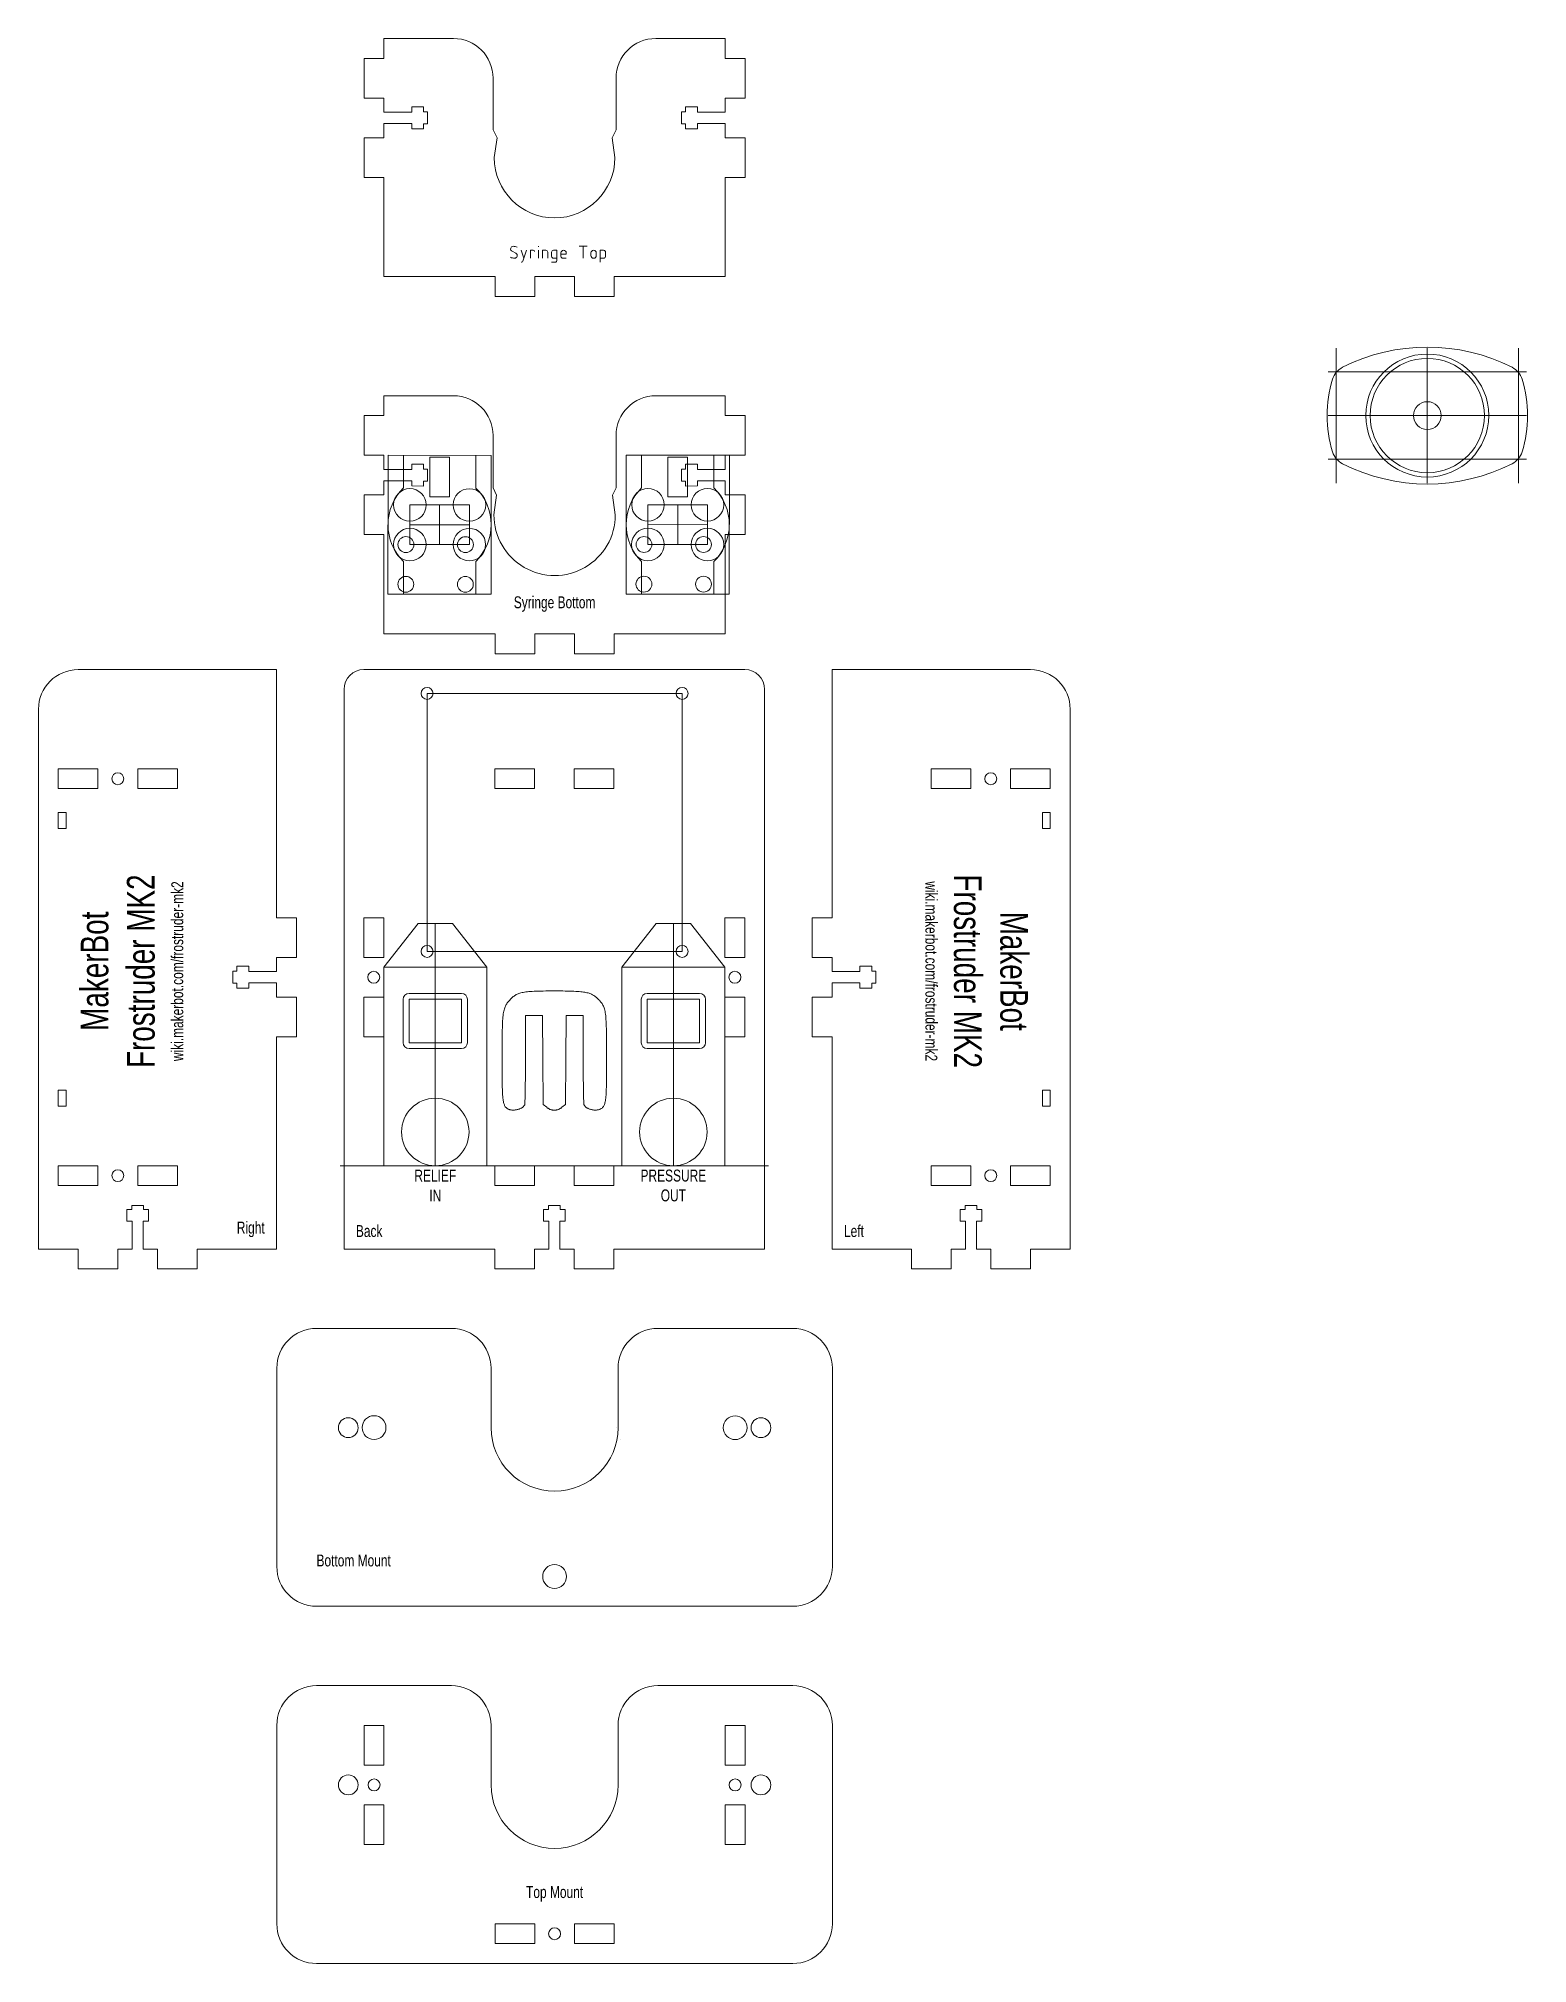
# Model space of a CAD drawing. Header units: millimetres. Extents: x -130 to 245, y -255 to 230.
import ezdxf

# ---------------------------------------------------------------- set-up
doc = ezdxf.new("R2010")
doc.units = ezdxf.units.MM
for name, color, linetype, lineweight, true_color in [('Back Panel', 7, 'CONTINUOUS', 0, 0x000000), ('Bottom Mount', 7, 'CONTINUOUS', 0, 0x000000), ('drawing-valve', 1, 'CONTINUOUS', 0, 0xff0000), ('drawings', 5, 'CONTINUOUS', 0, 0x0000ff), ('Left Panel', 7, 'CONTINUOUS', 0, 0x000000), ('Right Panel', 7, 'CONTINUOUS', 0, 0x000000), ('Syringe Bottom', 7, 'CONTINUOUS', 0, 0x000000), ('Syringe Top', 7, 'CONTINUOUS', 0, 0x000000), ('text', 1, 'CONTINUOUS', 0, 0xff0000), ('Top Mount', 7, 'CONTINUOUS', 0, 0x000000)]:
    doc.layers.add(name, color=color, linetype=linetype, lineweight=lineweight, true_color=true_color)
doc.styles.get("Standard").update_dxf_attribs({"font": 'txt', "width": 0.75})

msp = doc.modelspace()

# ---------------------------------------------------------------- linework, layer by layer
at = {"layer": 'Back Panel'}
for p, q in [((-48.07, 71), (47.93, 71)), ((-53.07, -75), (-53.07, 66)), ((52.93, 66), (52.93, -75)), ((-5.07, 46), (-15.07, 46)), ((-15.07, 46), (-15.07, 41)), ((-5.07, 41), (-5.07, 46)), ((4.93, 41), (4.93, 46)), ((4.93, 46), (14.93, 46)), ((14.93, 46), (14.93, 41)), ((-15.07, 41), (-5.07, 41)), ((4.93, 42), (4.93, 42)), ((14.93, 41), (4.93, 41)), ((-48.07, 8.49), (-43.07, 8.49)), ((-48.07, -1.51), (-48.07, 8.49)), ((-43.07, 8.49), (-43.07, -1.51)), ((42.93, 8.49), (47.93, 8.49)), ((42.93, -1.51), (42.93, 8.49)), ((47.93, 8.49), (47.93, -1.51)), ((-43.07, -1.51), (-48.07, -1.51)), ((-44.07, -1.51), (-44.07, -1.51)), ((47.93, -1.51), (42.93, -1.51)), ((46.93, -1.51), (46.93, -1.51)), ((-43.07, -11.51), (-48.07, -11.51)), ((-48.07, -11.51), (-48.07, -21.51)), ((-43.07, -21.51), (-43.07, -11.51)), ((-38.17, -12.08), (-38.17, -23)), ((-36.67, -10.58), (-23.46, -10.58)), ((-21.96, -12.08), (-21.96, -23)), ((21.83, -12.08), (21.83, -23)), ((23.33, -10.58), (36.54, -10.58)), ((38.04, -12.08), (38.04, -23)), ((47.93, -11.51), (42.93, -11.51)), ((42.93, -11.51), (42.93, -21.51)), ((47.93, -21.51), (47.93, -11.51)), ((-48.07, -21.51), (-43.07, -21.51)), ((42.93, -21.51), (47.93, -21.51)), ((-36.67, -24.5), (-23.46, -24.5)), ((23.33, -24.5), (36.54, -24.5)), ((-5.07, -54), (-15.07, -54)), ((-15.07, -54), (-15.07, -59)), ((-5.07, -59), (-5.07, -54)), ((4.93, -54), (14.93, -54)), ((4.93, -59), (4.93, -54)), ((4.93, -58), (4.93, -58)), ((14.93, -54), (14.93, -59)), ((-15.07, -59), (-5.07, -59)), ((14.93, -59), (4.93, -59)), ((-1.57, -65), (-2.82, -65)), ((-2.82, -68), (-2.82, -65)), ((1.43, -64), (-1.57, -64)), ((-1.57, -64), (-1.57, -65)), ((1.43, -65), (1.43, -64)), ((2.68, -65), (1.43, -65)), ((2.68, -68), (2.68, -65)), ((-2.82, -68), (-1.47, -68)), ((-1.47, -68), (-1.47, -75)), ((1.34, -75), (1.34, -68)), ((1.34, -68), (2.68, -68)), ((-15.07, -75), (-53.07, -75)), ((-20.07, -75), (-20.07, -75)), ((-15.07, -75), (-15.07, -80)), ((-5.07, -80), (-5.07, -75)), ((-5.07, -75), (-1.47, -75)), ((1.34, -75), (4.93, -75)), ((4.93, -75), (4.93, -80)), ((52.93, -75), (14.93, -75)), ((14.93, -80), (14.93, -75)), ((-15.07, -80), (-5.07, -80)), ((4.93, -80), (14.93, -80))]:
    msp.add_line(p, q, dxfattribs=at)
for centre, radius in [((-32.14, 65), 1.5), ((32.14, 65), 1.5), ((-32.14, 0), 1.5), ((32.14, 0), 1.5), ((-45.57, -6.51), 1.5), ((45.43, -6.51), 1.5), ((-30.07, -45.5), 8.5), ((29.93, -45.5), 8.5)]:
    msp.add_circle(centre, radius, dxfattribs=at)
for centre, radius, start, end in [((-48.07, 66), 5, 90, 180), ((47.93, 66), 5, 0, 90), ((-36.67, -12.08), 1.5, 90, 180), ((-23.46, -12.08), 1.5, 0, 90), ((23.33, -12.08), 1.5, 90, 180), ((36.54, -12.08), 1.5, 0, 90), ((-36.67, -23), 1.5, 180, 270), ((-23.46, -23), 1.5, 270, 0), ((23.33, -23), 1.5, 180, 270), ((36.54, -23), 1.5, 270, 0)]:
    msp.add_arc(centre, radius, start, end, dxfattribs=at)
at = {"layer": 'Bottom Mount'}
for p, q in [((-60, -95), (-26, -95)), ((26, -95), (60, -95)), ((-70, -155), (-70, -105)), ((-16, -120), (-16, -105)), ((16, -120), (16, -105)), ((70, -105), (70, -155)), ((15.5, -120), (15.5, -120)), ((16.59, -122.92), (16.59, -122.92)), ((60, -165), (-60, -165))]:
    msp.add_line(p, q, dxfattribs=at)
for centre, radius in [((-52, -120), 2.5), ((-45.5, -119.99), 3), ((45.5, -120), 3), ((52, -120), 2.5), ((0, -157.5), 3)]:
    msp.add_circle(centre, radius, dxfattribs=at)
for centre, radius, start, end in [((-60, -105), 10, 90, 180), ((-26, -105), 10, 0, 90), ((26, -105), 10, 90, 180), ((60, -105), 10, 0, 90), ((0, -120), 16, 180, 0), ((-60, -155), 10, 180, 270), ((60, -155), 10, 270, 360)]:
    msp.add_arc(centre, radius, start, end, dxfattribs=at)
at = {"layer": 'drawing-valve'}
for p, q in [((-34.38, 7), (-43.07, -4)), ((-34.38, 7), (-25.75, 7)), ((-30.07, 7), (-30.07, -54)), ((-25.75, 7), (-17.07, -4)), ((25.62, 7), (16.93, -4)), ((25.62, 7), (34.25, 7)), ((29.93, 7), (29.93, -54)), ((34.25, 7), (42.93, -4)), ((-43.07, -4), (-17.07, -4)), ((-43.07, -4), (-43.07, -54)), ((-17.07, -4), (-17.07, -54)), ((16.93, -4), (42.93, -4)), ((16.93, -4), (16.93, -54)), ((42.93, -4), (42.93, -54)), ((-36.67, -12.08), (-23.46, -12.08)), ((-36.67, -12.08), (-36.67, -23)), ((-23.46, -12.08), (-23.46, -23)), ((23.33, -12.08), (36.54, -12.08)), ((23.33, -12.08), (23.33, -23)), ((36.54, -12.08), (36.54, -23)), ((-43.07, -21.65), (-43.07, -54)), ((-36.67, -23), (-23.46, -23)), ((16.93, -21.65), (16.93, -54)), ((23.33, -23), (36.54, -23)), ((-43.07, -54), (-17.07, -54)), ((16.93, -54), (42.93, -54))]:
    msp.add_line(p, q, dxfattribs=at)
at = {"layer": 'drawings'}
for p, q in [((196.93, 118), (196.93, 152)), ((219.93, 118), (219.93, 152)), ((242.93, 118), (242.93, 152)), ((194.93, 146), (244.93, 146)), ((194.93, 135), (244.93, 135)), ((-41.96, 125), (-42, 90)), ((-15.96, 124.97), (-41.96, 125)), ((-38.08, 125), (-38.09, 116.75)), ((-26.48, 124.5), (-31.48, 124.5)), ((-31.48, 124.5), (-31.48, 114.5)), ((-26.48, 114.5), (-26.48, 124.5)), ((-19.84, 116.73), (-19.83, 124.97)), ((-15.96, 124.97), (-16, 89.97)), ((18.04, 125.03), (18, 90.03)), ((44.04, 125), (18.04, 125.03)), ((21.92, 125.03), (21.91, 116.78)), ((33.52, 124.53), (28.52, 124.53)), ((28.52, 124.53), (28.52, 114.53)), ((33.52, 114.53), (33.52, 124.53)), ((40.16, 116.76), (40.17, 125)), ((44.04, 125), (44, 90)), ((194.93, 124), (244.93, 124)), ((-36.47, 112.49), (-36.48, 102.49)), ((-21.47, 112.48), (-36.47, 112.49)), ((-31.48, 114.5), (-26.48, 114.5)), ((-28.97, 112.49), (-28.98, 102.49)), ((-21.48, 102.48), (-21.47, 112.48)), ((23.53, 112.52), (23.52, 102.52)), ((38.53, 112.51), (23.53, 112.52)), ((28.52, 114.53), (33.52, 114.53)), ((31.03, 112.51), (31.02, 102.51)), ((38.52, 102.51), (38.53, 112.51)), ((-21.48, 107.48), (-36.48, 107.49)), ((38.52, 107.51), (23.52, 107.52)), ((-36.48, 102.49), (-21.48, 102.48)), ((23.52, 102.52), (38.52, 102.51)), ((-38.11, 98.24), (-38.12, 90)), ((-19.86, 98.22), (-19.87, 89.97)), ((21.89, 98.27), (21.88, 90.03)), ((40.14, 98.25), (40.13, 90)), ((-16, 89.97), (-42, 90)), ((44, 90), (18, 90.03)), ((-32.14, 0), (-32.14, 65)), ((-32.14, 65), (32.14, 65)), ((32.14, 0), (32.14, 65)), ((32.14, 0), (-32.14, 0)), ((-54.07, -54), (53.93, -54))]:
    msp.add_line(p, q, dxfattribs=at)
for centre, radius in [((219.93, 135), 15.5), ((219.93, 135), 14.4), ((219.93, 135), 3.5), ((-36.47, 112.49), 4.1), ((-21.47, 112.48), 4.1), ((23.53, 112.52), 4.1), ((38.53, 112.51), 4.1), ((-36.48, 102.49), 4.1), ((-21.48, 102.48), 4.1), ((23.52, 102.52), 4.1), ((38.52, 102.51), 4.1)]:
    msp.add_circle(centre, radius, dxfattribs=at)
for centre, radius, start, end in [((219.93, 104.92), 47.33, 63.1666, 116.8334), ((200.83, 142.69), 5, 116.8334, 163.127), ((239.04, 142.69), 5, 16.873, 63.1666), ((226.18, 135), 31.5, 163.127, 196.873), ((213.68, 135), 31.5, 343.127, 16.873), ((200.83, 127.31), 5, 196.873, 243.1666), ((219.93, 165.08), 47.33, 243.1666, 296.8334), ((239.04, 127.31), 5, 296.8334, 343.127), ((-28.98, 107.49), 13, 134.5161, 225.3531), ((-28.98, 107.49), 13, 314.5161, 45.3531), ((31.02, 107.51), 13, 134.5161, 225.3531), ((31.02, 107.51), 13, 314.5161, 45.3531)]:
    msp.add_arc(centre, radius, start, end, dxfattribs=at)
at = {"layer": 'Left Panel'}
for p, q in [((69.93, 71), (119.93, 71)), ((69.93, 71), (69.93, 8.49)), ((129.93, 61), (129.93, -75)), ((104.93, 46), (94.93, 46)), ((94.93, 46), (94.93, 41)), ((104.93, 41), (104.93, 46)), ((114.93, 46), (124.93, 46)), ((114.93, 41), (114.93, 46)), ((124.93, 46), (124.93, 41)), ((94.93, 41), (104.93, 41)), ((114.93, 42), (114.93, 42)), ((124.93, 41), (114.93, 41)), ((124.93, 35), (122.93, 35)), ((122.93, 35), (122.93, 31)), ((124.93, 31), (124.93, 35)), ((122.93, 31), (124.93, 31)), ((64.93, 8.49), (64.93, -1.51)), ((69.93, 8.49), (64.93, 8.49)), ((64.93, -1.51), (69.93, -1.51)), ((69.93, -1.51), (69.93, -5.1)), ((76.93, -3.75), (79.93, -3.75)), ((76.93, -3.75), (76.93, -5.1)), ((79.93, -5), (79.93, -3.75)), ((76.93, -5.1), (69.93, -5.1)), ((69.93, -7.92), (76.93, -7.92)), ((69.93, -7.92), (69.93, -11.51)), ((76.93, -7.92), (76.93, -9.25)), ((76.93, -9.25), (79.93, -9.25)), ((80.93, -5), (79.93, -5)), ((79.93, -9.25), (79.93, -8)), ((79.93, -8), (80.93, -8)), ((80.93, -8), (80.93, -5)), ((64.93, -11.51), (64.93, -21.51)), ((69.93, -11.51), (64.93, -11.51)), ((64.93, -21.51), (69.93, -21.51)), ((69.93, -21.51), (69.93, -75)), ((124.93, -35), (122.93, -35)), ((122.93, -35), (122.93, -39)), ((124.93, -39), (124.93, -35)), ((122.93, -39), (124.93, -39)), ((104.93, -54), (94.93, -54)), ((94.93, -54), (94.93, -59)), ((104.93, -59), (104.93, -54)), ((114.93, -54), (124.93, -54)), ((114.93, -59), (114.93, -54)), ((114.93, -58), (114.93, -58)), ((124.93, -54), (124.93, -59)), ((94.93, -59), (104.93, -59)), ((124.93, -59), (114.93, -59)), ((102.18, -68), (102.18, -65)), ((103.43, -65), (102.18, -65)), ((106.43, -64), (103.43, -64)), ((103.43, -64), (103.43, -65)), ((106.43, -65), (106.43, -64)), ((107.68, -65), (106.43, -65)), ((107.68, -68), (107.68, -65)), ((102.18, -68), (103.53, -68)), ((103.53, -68), (103.53, -75)), ((106.34, -75), (106.34, -68)), ((106.34, -68), (107.68, -68)), ((69.93, -75), (89.93, -75)), ((89.93, -75), (89.93, -80)), ((99.93, -80), (99.93, -75)), ((99.93, -75), (103.53, -75)), ((106.34, -75), (109.93, -75)), ((109.93, -75), (109.93, -80)), ((119.93, -75), (129.93, -75)), ((119.93, -80), (119.93, -75)), ((89.93, -80), (99.93, -80)), ((109.93, -80), (119.93, -80))]:
    msp.add_line(p, q, dxfattribs=at)
for centre in [(109.93, 43.5), (109.93, -56.5)]:
    msp.add_circle(centre, 1.5, dxfattribs=at)
msp.add_arc((119.93, 61), 10, 0, 90, dxfattribs=at)
at = {"layer": 'Right Panel'}
for p, q in [((-70.07, 71), (-120.07, 71)), ((-70.07, 71), (-70.07, 8.49)), ((-130.07, 61), (-130.07, -75)), ((-125.07, 46), (-125.07, 41)), ((-115.07, 46), (-125.07, 46)), ((-115.07, 41), (-115.07, 46)), ((-105.07, 41), (-105.07, 46)), ((-105.07, 46), (-95.07, 46)), ((-95.07, 46), (-95.07, 41)), ((-125.07, 41), (-115.07, 41)), ((-115.07, 42), (-115.07, 42)), ((-95.07, 41), (-105.07, 41)), ((-125.07, 35), (-123.07, 35)), ((-125.07, 31), (-125.07, 35)), ((-123.07, 35), (-123.07, 31)), ((-123.07, 31), (-125.07, 31)), ((-70.07, 8.49), (-65.07, 8.49)), ((-65.07, 8.49), (-65.07, -1.51)), ((-80.07, -5), (-80.07, -3.75)), ((-77.07, -3.75), (-80.07, -3.75)), ((-77.07, -3.75), (-77.07, -5.1)), ((-70.07, -1.51), (-70.07, -5.1)), ((-65.07, -1.51), (-70.07, -1.51)), ((-81.07, -8), (-81.07, -5)), ((-81.07, -5), (-80.07, -5)), ((-80.07, -8), (-81.07, -8)), ((-80.07, -9.25), (-80.07, -8)), ((-77.07, -9.25), (-80.07, -9.25)), ((-77.07, -5.1), (-70.07, -5.1)), ((-70.07, -7.92), (-77.07, -7.92)), ((-77.07, -7.92), (-77.07, -9.25)), ((-70.07, -7.92), (-70.07, -11.51)), ((-70.07, -11.51), (-65.07, -11.51)), ((-65.07, -11.51), (-65.07, -21.51)), ((-65.07, -21.51), (-70.07, -21.51)), ((-70.07, -21.51), (-70.07, -75)), ((-125.07, -39), (-125.07, -35)), ((-125.07, -35), (-123.07, -35)), ((-123.07, -35), (-123.07, -39)), ((-123.07, -39), (-125.07, -39)), ((-125.07, -54), (-125.07, -59)), ((-115.07, -54), (-125.07, -54)), ((-115.07, -59), (-115.07, -54)), ((-115.07, -58), (-115.07, -58)), ((-105.07, -59), (-105.07, -54)), ((-105.07, -54), (-95.07, -54)), ((-95.07, -54), (-95.07, -59)), ((-125.07, -59), (-115.07, -59)), ((-95.07, -59), (-105.07, -59)), ((-107.81, -68), (-107.81, -65)), ((-107.81, -65), (-106.56, -65)), ((-106.56, -65), (-106.56, -64)), ((-106.56, -64), (-103.56, -64)), ((-103.56, -64), (-103.56, -65)), ((-103.56, -65), (-102.31, -65)), ((-102.31, -68), (-102.31, -65)), ((-106.47, -68), (-107.81, -68)), ((-106.47, -75), (-106.47, -68)), ((-102.31, -68), (-103.66, -68)), ((-103.66, -68), (-103.66, -75)), ((-120.07, -75), (-130.07, -75)), ((-120.07, -80), (-120.07, -75)), ((-110.07, -75), (-110.07, -80)), ((-106.47, -75), (-110.07, -75)), ((-100.07, -75), (-103.66, -75)), ((-100.07, -80), (-100.07, -75)), ((-70.07, -75), (-90.07, -75)), ((-90.07, -75), (-90.07, -80)), ((-110.07, -80), (-120.07, -80)), ((-90.07, -80), (-100.07, -80))]:
    msp.add_line(p, q, dxfattribs=at)
for centre in [(-110.07, 43.5), (-110.07, -56.5)]:
    msp.add_circle(centre, 1.5, dxfattribs=at)
msp.add_arc((-120.07, 61), 10, 90, 180, dxfattribs=at)
at = {"layer": 'Syringe Bottom'}
for p, q in [((-43, 140), (-43, 135)), ((-43, 140), (-25.5, 140)), ((25.5, 140), (43, 140)), ((43, 140), (43, 135)), ((-48, 135), (-48, 125)), ((-43, 135), (-48, 135)), ((43, 135), (48, 135)), ((48, 135), (48, 125)), ((-15.5, 130), (-15.5, 116.78)), ((15.5, 116.78), (15.5, 130)), ((-48, 125), (-43, 125)), ((-43, 125), (-43, 121.41)), ((-36, 121.41), (-43, 121.41)), ((-36, 122.76), (-33, 122.76)), ((-36, 122.76), (-36, 121.41)), ((-33, 121.51), (-33, 122.76)), ((-32, 121.51), (-33, 121.51)), ((-32, 118.51), (-32, 121.51)), ((32, 118.51), (32, 121.51)), ((32, 121.51), (33, 121.51)), ((33, 121.51), (33, 122.76)), ((36, 122.76), (33, 122.76)), ((36, 122.76), (36, 121.41)), ((36, 121.41), (43, 121.41)), ((43, 125), (43, 121.41)), ((48, 125), (43, 125)), ((-43, 118.59), (-43, 115)), ((-43, 118.59), (-36, 118.59)), ((-36, 118.59), (-36, 117.26)), ((-36, 117.26), (-33, 117.25)), ((-33, 117.25), (-33, 118.51)), ((-33, 118.51), (-32, 118.51)), ((-14.6, 114.98), (-15.5, 116.78)), ((14.6, 114.98), (15.5, 116.78)), ((33, 118.51), (32, 118.51)), ((33, 117.25), (33, 118.51)), ((36, 117.26), (33, 117.25)), ((43, 118.59), (36, 118.59)), ((36, 118.59), (36, 117.26)), ((43, 118.59), (43, 115)), ((-48, 115), (-48, 105)), ((-43, 115), (-48, 115)), ((-15.3, 110.01), (-14.6, 114.98)), ((15.3, 110.01), (14.6, 114.98)), ((43, 115), (48, 115)), ((48, 115), (48, 105)), ((-48, 105), (-43, 105)), ((-43, 105), (-43, 80)), ((43, 80), (43, 105)), ((48, 105), (43, 105)), ((-15, 80), (-43, 80)), ((-15, 80), (-15, 75)), ((-5, 75), (-5, 80)), ((-5, 80), (5, 80)), ((5, 80), (5, 75)), ((15, 75), (15, 80)), ((15, 80), (43, 80)), ((-15, 75), (-5, 75)), ((5, 75), (15, 75))]:
    msp.add_line(p, q, dxfattribs=at)
for centre in [(-37.47, 102.49), (-22.47, 102.48), (22.53, 102.52), (37.53, 102.51), (-37.49, 92.49), (-22.49, 92.48), (22.51, 92.52), (37.51, 92.51)]:
    msp.add_circle(centre, 2, dxfattribs=at)
for centre, radius, start, end in [((-25.5, 130), 10, 0, 90), ((25.5, 130), 10, 90, 180), ((0, 110), 15.3, 179.9739, 0.0261)]:
    msp.add_arc(centre, radius, start, end, dxfattribs=at)
at = {"layer": 'Syringe Top'}
for p, q in [((-43, 230), (-43, 225)), ((-43, 230), (-25.5, 230)), ((25.5, 230), (43, 230)), ((43, 230), (43, 225)), ((-48, 225), (-48, 215)), ((-43, 225), (-48, 225)), ((43, 225), (48, 225)), ((48, 225), (48, 215)), ((-15.5, 220), (-15.5, 207)), ((15.5, 207), (15.5, 220)), ((-48, 215), (-43, 215)), ((-43, 215), (-43, 211.41)), ((48, 215), (43, 215)), ((43, 215), (43, 211.41)), ((-36, 211.41), (-43, 211.41)), ((-43, 208.59), (-43, 205)), ((-43, 208.59), (-36, 208.59)), ((-36, 212.76), (-33, 212.76)), ((-36, 212.76), (-36, 211.41)), ((-36, 208.59), (-36, 207.26)), ((-33, 211.51), (-33, 212.76)), ((-32, 211.51), (-33, 211.51)), ((-32, 208.51), (-32, 211.51)), ((32, 211.51), (33, 211.51)), ((32, 208.51), (32, 211.51)), ((36, 212.76), (33, 212.76)), ((33, 211.51), (33, 212.76)), ((36, 212.76), (36, 211.41)), ((36, 211.41), (43, 211.41)), ((36, 208.59), (36, 207.26)), ((43, 208.59), (36, 208.59)), ((43, 208.59), (43, 205)), ((-48, 205), (-48, 195)), ((-43, 205), (-48, 205)), ((-36, 207.26), (-33, 207.25)), ((-33, 207.25), (-33, 208.51)), ((-33, 208.51), (-32, 208.51)), ((-14.5, 205), (-15.5, 207)), ((-15.2, 200), (-14.5, 205)), ((14.5, 205), (15.5, 207)), ((15.2, 200), (14.5, 205)), ((33, 208.51), (32, 208.51)), ((33, 207.25), (33, 208.51)), ((36, 207.26), (33, 207.25)), ((43, 205), (48, 205)), ((48, 205), (48, 195)), ((-48, 195), (-43, 195)), ((-43, 195), (-43, 170)), ((48, 195), (43, 195)), ((43, 170), (43, 195)), ((-15, 170), (-43, 170)), ((-15, 170), (-15, 165)), ((-5, 165), (-5, 170)), ((-5, 170), (5, 170)), ((5, 170), (5, 165)), ((15, 170), (43, 170)), ((15, 165), (15, 170)), ((-15, 165), (-5, 165)), ((5, 165), (15, 165))]:
    msp.add_line(p, q, dxfattribs=at)
for centre, radius, start, end in [((-25.5, 220), 10, 0, 90), ((25.5, 220), 10, 90, 180), ((0, 200), 15.2, 180, 360)]:
    msp.add_arc(centre, radius, start, end, dxfattribs=at)
at = {"layer": 'text'}
for p, q in [((-10.71, 176.38), (-9.77, 175.9)), ((-8.41, 176.64), (-7.74, 174.64)), ((-7.08, 176.64), (-8, 173.87)), ((-6.08, 174.64), (-6.08, 176.64)), ((-6.08, 176.64), (-5.41, 176.64)), ((-4.08, 177.48), (-4.08, 177.64)), ((-4.08, 174.64), (-4.08, 176.64)), ((-3.08, 174.64), (-3.08, 176.64)), ((-3.08, 176.64), (-2.24, 176.64)), ((-1.74, 176.14), (-1.74, 174.64)), ((-0.74, 176.14), (-0.74, 175.14)), ((0.59, 176.64), (-0.24, 176.64)), ((-0.24, 174.64), (0.59, 174.64)), ((0.59, 174.14), (0.59, 176.64)), ((1.59, 175.98), (1.59, 175.14)), ((1.59, 175.64), (2.92, 175.64)), ((2.09, 174.64), (2.92, 174.64)), ((2.92, 175.64), (2.92, 175.98)), ((6.17, 177.64), (8.17, 177.64)), ((7.17, 177.64), (7.17, 174.64)), ((9.17, 175.98), (9.17, 175.31)), ((10.51, 175.31), (10.51, 175.98)), ((12.34, 176.64), (11.51, 176.64)), ((11.51, 176.64), (11.51, 173.64)), ((11.51, 174.64), (12.34, 174.64)), ((12.84, 175.14), (12.84, 176.14)), ((-8.32, 173.64), (-8.41, 173.64)), ((-0.74, 173.64), (0.09, 173.64)), ((-12.73, -14.78), (-12.66, -14.5)), ((-12.66, -14.5), (-12.58, -14.24)), ((-12.58, -14.24), (-12.49, -14)), ((-12.49, -14), (-12.39, -13.78)), ((-12.39, -13.78), (-12.29, -13.57)), ((-12.29, -13.57), (-12.17, -13.37)), ((-12.17, -13.37), (-12.05, -13.18)), ((-12.05, -13.18), (-11.92, -12.99)), ((-11.92, -12.99), (-11.78, -12.81)), ((-11.78, -12.81), (-11.63, -12.62)), ((-11.63, -12.62), (-11.47, -12.44)), ((-11.47, -12.44), (-11.3, -12.25)), ((-11.3, -12.25), (-11.12, -12.06)), ((-11.12, -12.06), (-10.94, -11.88)), ((-10.94, -11.88), (-10.77, -11.71)), ((-10.77, -11.71), (-10.59, -11.55)), ((-10.59, -11.55), (-10.41, -11.4)), ((-10.41, -11.4), (-10.23, -11.26)), ((-10.23, -11.26), (-10.05, -11.13)), ((-10.05, -11.13), (-9.85, -11)), ((-9.85, -11), (-9.65, -10.89)), ((-9.65, -10.89), (-9.44, -10.79)), ((-9.44, -10.79), (-9.22, -10.69)), ((-9.22, -10.69), (-8.99, -10.6)), ((-8.99, -10.6), (-8.74, -10.52)), ((-8.74, -10.52), (-8.48, -10.45)), ((-8.48, -10.45), (-8.2, -10.38)), ((-8.2, -10.38), (-7.9, -10.32)), ((-7.9, -10.32), (-7.58, -10.26)), ((-7.58, -10.26), (-7.24, -10.21)), ((-7.24, -10.21), (-6.87, -10.17)), ((-6.87, -10.17), (-6.48, -10.13)), ((-6.48, -10.13), (-6.06, -10.1)), ((-6.06, -10.1), (-5.62, -10.07)), ((-5.62, -10.07), (-5.14, -10.05)), ((-5.14, -10.05), (-4.63, -10.03)), ((-4.63, -10.03), (-4.09, -10.01)), ((-4.09, -10.01), (-3.51, -10)), ((-3.51, -10), (-2.9, -9.99)), ((-2.9, -9.99), (-2.25, -9.98)), ((-2.25, -9.98), (-1.56, -9.98)), ((-1.56, -9.98), (-0.83, -9.98)), ((-0.83, -9.98), (-0.06, -9.98)), ((-0.06, -9.98), (0.69, -9.98)), ((0.69, -9.98), (1.39, -9.98)), ((1.39, -9.98), (2.06, -9.98)), ((2.06, -9.98), (2.69, -9.99)), ((2.69, -9.99), (3.29, -10)), ((3.29, -10), (3.84, -10.01)), ((3.84, -10.01), (4.37, -10.03)), ((4.37, -10.03), (4.87, -10.05)), ((4.87, -10.05), (5.33, -10.07)), ((5.33, -10.07), (5.77, -10.09)), ((5.77, -10.09), (6.18, -10.12)), ((6.18, -10.12), (6.57, -10.16)), ((6.57, -10.16), (6.93, -10.2)), ((6.93, -10.2), (7.26, -10.24)), ((7.26, -10.24), (7.58, -10.29)), ((7.58, -10.29), (7.88, -10.35)), ((7.88, -10.35), (8.16, -10.41)), ((8.16, -10.41), (8.42, -10.48)), ((8.42, -10.48), (8.67, -10.55)), ((8.67, -10.55), (8.9, -10.63)), ((8.9, -10.63), (9.12, -10.72)), ((9.12, -10.72), (9.34, -10.82)), ((9.34, -10.82), (9.54, -10.92)), ((9.54, -10.92), (9.73, -11.03)), ((9.73, -11.03), (9.92, -11.15)), ((9.92, -11.15), (10.1, -11.28)), ((10.1, -11.28), (10.28, -11.41)), ((10.28, -11.41), (10.46, -11.56)), ((10.46, -11.56), (10.63, -11.71)), ((10.63, -11.71), (10.81, -11.87)), ((10.81, -11.87), (10.99, -12.05)), ((10.99, -12.05), (11.18, -12.23)), ((11.18, -12.23), (11.36, -12.41)), ((11.36, -12.41), (11.52, -12.59)), ((11.52, -12.59), (11.67, -12.77)), ((11.67, -12.77), (11.82, -12.95)), ((11.82, -12.95), (11.95, -13.14)), ((11.95, -13.14), (12.08, -13.33)), ((12.08, -13.33), (12.19, -13.54)), ((12.19, -13.54), (12.3, -13.76)), ((12.3, -13.76), (12.4, -13.99)), ((12.4, -13.99), (12.49, -14.24)), ((12.49, -14.24), (12.57, -14.51)), ((12.57, -14.51), (12.64, -14.8)), ((-13.18, -19.84), (-13.16, -19.18)), ((-13.16, -19.18), (-13.14, -18.57)), ((-13.14, -18.57), (-13.12, -18)), ((-13.12, -18), (-13.09, -17.48)), ((-13.09, -17.48), (-13.05, -17)), ((-13.05, -17), (-13.01, -16.55)), ((-13.01, -16.55), (-12.97, -16.13)), ((-12.97, -16.13), (-12.92, -15.75)), ((-12.92, -15.75), (-12.86, -15.4)), ((-12.86, -15.4), (-12.8, -15.08)), ((-12.8, -15.08), (-12.73, -14.78)), ((-5.19, -16.17), (-7.35, -16.17)), ((-7.35, -16.17), (-7.35, -27.15)), ((-3.03, -16.17), (-5.19, -16.17)), ((-2.94, -27.35), (-3.03, -16.17)), ((2.9, -16.17), (2.81, -27.35)), ((5.06, -16.17), (2.9, -16.17)), ((7.22, -16.17), (5.06, -16.17)), ((7.22, -27.15), (7.22, -16.17)), ((12.64, -14.8), (12.71, -15.12)), ((12.71, -15.12), (12.77, -15.47)), ((12.77, -15.47), (12.82, -15.84)), ((12.82, -15.84), (12.87, -16.25)), ((12.87, -16.25), (12.91, -16.69)), ((12.91, -16.69), (12.95, -17.17)), ((12.95, -17.17), (12.98, -17.7)), ((12.98, -17.7), (13.01, -18.26)), ((13.01, -18.26), (13.03, -18.87)), ((13.03, -18.87), (13.05, -19.52)), ((-13.23, -23.9), (-13.22, -22.97)), ((-13.23, -24.88), (-13.23, -23.9)), ((-13.22, -22.11), (-13.21, -21.3)), ((-13.22, -22.97), (-13.22, -22.11)), ((-13.21, -21.3), (-13.2, -20.54)), ((-13.2, -20.54), (-13.18, -19.84)), ((13.05, -19.52), (13.07, -20.23)), ((13.07, -20.23), (13.08, -20.99)), ((13.08, -20.99), (13.09, -21.8)), ((13.09, -21.8), (13.09, -22.67)), ((13.09, -22.67), (13.1, -23.6)), ((13.1, -23.6), (13.1, -24.59)), ((-13.23, -25.93), (-13.23, -24.88)), ((-13.23, -27.04), (-13.23, -25.93)), ((-13.23, -28.06), (-13.23, -27.04)), ((-13.23, -29.01), (-13.23, -28.06)), ((-13.23, -29.91), (-13.23, -29.01)), ((-7.35, -27.15), (-7.35, -27.73)), ((-7.35, -27.73), (-7.35, -28.3)), ((-7.35, -28.3), (-7.35, -28.87)), ((-7.35, -28.87), (-7.35, -29.43)), ((-2.85, -38.54), (-2.94, -27.35)), ((2.81, -27.35), (2.72, -38.54)), ((7.22, -27.73), (7.22, -27.15)), ((7.22, -28.3), (7.22, -27.73)), ((7.22, -28.87), (7.22, -28.3)), ((7.22, -29.43), (7.22, -28.87)), ((13.1, -24.59), (13.1, -25.65)), ((13.1, -25.65), (13.1, -26.77)), ((13.1, -26.77), (13.1, -27.82)), ((13.1, -27.82), (13.1, -28.81)), ((13.1, -28.81), (13.1, -29.74)), ((-13.23, -30.75), (-13.23, -29.91)), ((-13.22, -31.54), (-13.23, -30.75)), ((-13.21, -32.28), (-13.22, -31.54)), ((-13.2, -32.97), (-13.21, -32.28)), ((-13.19, -33.61), (-13.2, -32.97)), ((-13.18, -34.21), (-13.19, -33.61)), ((-7.38, -33.53), (-7.39, -33.98)), ((-7.37, -32.58), (-7.38, -33.06)), ((-7.38, -33.06), (-7.38, -33.53)), ((-7.36, -31.58), (-7.37, -32.09)), ((-7.37, -32.09), (-7.37, -32.58)), ((-7.35, -29.98), (-7.36, -30.52)), ((-7.36, -30.52), (-7.36, -31.06)), ((-7.36, -31.06), (-7.36, -31.58)), ((-7.35, -29.43), (-7.35, -29.98)), ((7.22, -29.98), (7.22, -29.43)), ((7.23, -30.52), (7.22, -29.98)), ((7.23, -31.06), (7.23, -30.52)), ((7.23, -31.58), (7.23, -31.06)), ((7.24, -32.09), (7.23, -31.58)), ((7.24, -32.58), (7.24, -32.09)), ((7.25, -33.06), (7.24, -32.58)), ((7.25, -33.53), (7.25, -33.06)), ((7.26, -33.98), (7.25, -33.53)), ((13.06, -33.55), (13.05, -34.17)), ((13.07, -32.89), (13.06, -33.55)), ((13.08, -32.18), (13.07, -32.89)), ((13.09, -31.42), (13.08, -32.18)), ((13.1, -29.74), (13.09, -30.61)), ((13.09, -30.61), (13.09, -31.42)), ((-13.16, -34.76), (-13.18, -34.21)), ((-13.14, -35.27), (-13.16, -34.76)), ((-13.12, -35.74), (-13.14, -35.27)), ((-13.09, -36.18), (-13.12, -35.74)), ((-13.06, -36.58), (-13.09, -36.18)), ((-13.03, -36.94), (-13.06, -36.58)), ((-12.99, -37.28), (-13.03, -36.94)), ((-12.94, -37.58), (-12.99, -37.28)), ((-12.9, -37.85), (-12.94, -37.58)), ((-12.85, -38.1), (-12.9, -37.85)), ((-12.79, -38.32), (-12.85, -38.1)), ((-12.73, -38.52), (-12.79, -38.32)), ((-12.66, -38.7), (-12.73, -38.52)), ((-12.59, -38.86), (-12.66, -38.7)), ((-7.59, -38.73), (-7.65, -38.84)), ((-7.54, -38.62), (-7.59, -38.73)), ((-7.53, -38.58), (-7.54, -38.62)), ((-7.52, -38.51), (-7.53, -38.58)), ((-7.51, -38.41), (-7.52, -38.51)), ((-7.5, -38.28), (-7.51, -38.41)), ((-7.49, -38.13), (-7.5, -38.28)), ((-7.48, -37.94), (-7.49, -38.13)), ((-7.47, -37.73), (-7.48, -37.94)), ((-7.46, -37.5), (-7.47, -37.73)), ((-7.45, -37.25), (-7.46, -37.5)), ((-7.44, -36.66), (-7.45, -36.97)), ((-7.45, -36.97), (-7.45, -37.25)), ((-7.43, -36.34), (-7.44, -36.66)), ((-7.42, -35.99), (-7.43, -36.34)), ((-7.41, -35.63), (-7.42, -35.99)), ((-7.4, -34.84), (-7.41, -35.24)), ((-7.41, -35.24), (-7.41, -35.63)), ((-7.39, -34.42), (-7.4, -34.84)), ((-7.39, -33.98), (-7.39, -34.42)), ((-1.98, -39.28), (-2.85, -38.54)), ((2.72, -38.54), (1.85, -39.28)), ((7.26, -34.42), (7.26, -33.98)), ((7.27, -34.84), (7.26, -34.42)), ((7.28, -35.24), (7.27, -34.84)), ((7.28, -35.63), (7.28, -35.24)), ((7.29, -35.99), (7.28, -35.63)), ((7.3, -36.34), (7.29, -35.99)), ((7.31, -36.66), (7.3, -36.34)), ((7.31, -36.97), (7.31, -36.66)), ((7.32, -37.25), (7.31, -36.97)), ((7.33, -37.5), (7.32, -37.25)), ((7.34, -37.73), (7.33, -37.5)), ((7.35, -37.94), (7.34, -37.73)), ((7.36, -38.13), (7.35, -37.94)), ((7.37, -38.28), (7.36, -38.13)), ((7.38, -38.41), (7.37, -38.28)), ((7.39, -38.51), (7.38, -38.41)), ((7.4, -38.58), (7.39, -38.51)), ((7.41, -38.62), (7.4, -38.58)), ((7.46, -38.73), (7.41, -38.62)), ((7.52, -38.84), (7.46, -38.73)), ((12.51, -38.74), (12.44, -38.9)), ((12.58, -38.56), (12.51, -38.74)), ((12.65, -38.36), (12.58, -38.56)), ((12.7, -38.14), (12.65, -38.36)), ((12.76, -37.89), (12.7, -38.14)), ((12.81, -37.61), (12.76, -37.89)), ((12.85, -37.3), (12.81, -37.61)), ((12.89, -36.97), (12.85, -37.3)), ((12.92, -36.59), (12.89, -36.97)), ((12.96, -36.19), (12.92, -36.59)), ((12.98, -35.74), (12.96, -36.19)), ((13.01, -35.26), (12.98, -35.74)), ((13.03, -34.73), (13.01, -35.26)), ((13.05, -34.17), (13.03, -34.73)), ((-12.51, -39), (-12.59, -38.86)), ((-12.43, -39.13), (-12.51, -39)), ((-12.34, -39.24), (-12.43, -39.13)), ((-12.24, -39.35), (-12.34, -39.24)), ((-12.14, -39.44), (-12.24, -39.35)), ((-12.03, -39.53), (-12.14, -39.44)), ((-11.92, -39.61), (-12.03, -39.53)), ((-11.79, -39.68), (-11.92, -39.61)), ((-11.67, -39.75), (-11.79, -39.68)), ((-11.79, -39.68), (-11.79, -39.68)), ((-11.53, -39.8), (-11.67, -39.75)), ((-11.4, -39.85), (-11.53, -39.8)), ((-11.25, -39.89), (-11.4, -39.85)), ((-11.1, -39.93), (-11.25, -39.89)), ((-10.94, -39.95), (-11.1, -39.93)), ((-10.78, -39.97), (-10.94, -39.95)), ((-10.62, -39.98), (-10.78, -39.97)), ((-10.46, -39.99), (-10.62, -39.98)), ((-10.29, -39.98), (-10.46, -39.99)), ((-10.12, -39.98), (-10.29, -39.98)), ((-9.95, -39.96), (-10.12, -39.98)), ((-9.78, -39.94), (-9.95, -39.96)), ((-9.61, -39.91), (-9.78, -39.94)), ((-9.45, -39.87), (-9.61, -39.91)), ((-9.28, -39.83), (-9.45, -39.87)), ((-9.12, -39.78), (-9.28, -39.83)), ((-8.96, -39.73), (-9.12, -39.78)), ((-8.81, -39.67), (-8.96, -39.73)), ((-8.66, -39.61), (-8.81, -39.67)), ((-8.51, -39.54), (-8.66, -39.61)), ((-8.38, -39.47), (-8.51, -39.54)), ((-8.25, -39.39), (-8.38, -39.47)), ((-8.12, -39.31), (-8.25, -39.39)), ((-8.01, -39.22), (-8.12, -39.31)), ((-7.9, -39.13), (-8.01, -39.22)), ((-7.81, -39.04), (-7.9, -39.13)), ((-7.72, -38.94), (-7.81, -39.04)), ((-7.65, -38.84), (-7.72, -38.94)), ((-1.87, -39.38), (-1.98, -39.28)), ((-1.76, -39.46), (-1.87, -39.38)), ((-1.64, -39.54), (-1.76, -39.46)), ((-1.52, -39.62), (-1.64, -39.54)), ((-1.4, -39.69), (-1.52, -39.62)), ((-1.28, -39.75), (-1.4, -39.69)), ((-1.16, -39.8), (-1.28, -39.75)), ((-1.03, -39.85), (-1.16, -39.8)), ((-0.9, -39.89), (-1.03, -39.85)), ((-0.78, -39.93), (-0.9, -39.89)), ((-0.65, -39.96), (-0.78, -39.93)), ((-0.52, -39.99), (-0.65, -39.96)), ((-0.39, -40.01), (-0.52, -39.99)), ((-0.26, -40.02), (-0.39, -40.01)), ((-0.13, -40.02), (-0.26, -40.02)), ((0, -40.02), (-0.13, -40.02)), ((0.13, -40.02), (0, -40.02)), ((0.26, -40.01), (0.13, -40.02)), ((0.39, -39.99), (0.26, -40.01)), ((0.52, -39.96), (0.39, -39.99)), ((0.65, -39.93), (0.52, -39.96)), ((0.77, -39.89), (0.65, -39.93)), ((0.9, -39.85), (0.77, -39.89)), ((1.02, -39.8), (0.9, -39.85)), ((1.15, -39.75), (1.02, -39.8)), ((1.27, -39.69), (1.15, -39.75)), ((1.39, -39.62), (1.27, -39.69)), ((1.51, -39.54), (1.39, -39.62)), ((1.63, -39.46), (1.51, -39.54)), ((1.74, -39.38), (1.63, -39.46)), ((1.85, -39.28), (1.74, -39.38)), ((7.59, -38.94), (7.52, -38.84)), ((7.67, -39.04), (7.59, -38.94)), ((7.76, -39.13), (7.67, -39.04)), ((7.87, -39.22), (7.76, -39.13)), ((7.98, -39.31), (7.87, -39.22)), ((8.1, -39.39), (7.98, -39.31)), ((8.22, -39.47), (8.1, -39.39)), ((8.36, -39.54), (8.22, -39.47)), ((8.49, -39.61), (8.36, -39.54)), ((8.64, -39.67), (8.49, -39.61)), ((8.79, -39.73), (8.64, -39.67)), ((8.94, -39.78), (8.79, -39.73)), ((9.1, -39.83), (8.94, -39.78)), ((9.26, -39.87), (9.1, -39.83)), ((9.43, -39.9), (9.26, -39.87)), ((9.59, -39.93), (9.43, -39.9)), ((9.76, -39.96), (9.59, -39.93)), ((9.92, -39.97), (9.76, -39.96)), ((10.09, -39.98), (9.92, -39.97)), ((10.25, -39.99), (10.09, -39.98)), ((10.42, -39.98), (10.25, -39.99)), ((10.58, -39.97), (10.42, -39.98)), ((10.74, -39.96), (10.58, -39.97)), ((10.9, -39.93), (10.74, -39.96)), ((11.05, -39.9), (10.9, -39.93)), ((11.19, -39.86), (11.05, -39.9)), ((11.34, -39.81), (11.19, -39.86)), ((11.47, -39.76), (11.34, -39.81)), ((11.6, -39.7), (11.47, -39.76)), ((11.73, -39.62), (11.6, -39.7)), ((11.85, -39.55), (11.73, -39.62)), ((11.97, -39.46), (11.85, -39.55)), ((12.08, -39.37), (11.97, -39.46)), ((12.18, -39.27), (12.08, -39.37)), ((12.27, -39.16), (12.18, -39.27)), ((12.36, -39.04), (12.27, -39.16)), ((12.44, -38.9), (12.36, -39.04))]:
    msp.add_line(p, q, dxfattribs=at)
for centre, radius, start, end in [((-10.41, 176.98), 0.667, 90, 242.981), ((-10.08, 176.85), 2.21, 243.075, 270), ((-10.41, 175.43), 2.21, 63.0746, 90), ((-10.08, 175.31), 0.667, 270, 62.9812), ((-5.41, 176.31), 0.333, 0, 90), ((-2.24, 176.14), 0.5, 0, 90), ((-0.24, 176.14), 0.5, 90, 180), ((-0.24, 175.14), 0.5, 180, 270), ((2.26, 175.98), 0.667, 0, 180), ((2.09, 175.14), 0.5, 180, 270), ((9.84, 175.98), 0.667, 0, 180), ((9.84, 175.31), 0.667, 180, 0), ((12.34, 176.14), 0.5, 0, 90), ((12.34, 175.14), 0.5, 270, 0), ((-8.32, 173.98), 0.333, 270, 341.565), ((0.09, 174.14), 0.5, 270, 0)]:
    msp.add_arc(centre, radius, start, end, dxfattribs=at)
at = {"layer": 'Top Mount'}
for p, q in [((-60, -185), (-26, -185)), ((26, -185), (60, -185)), ((-70, -245), (-70, -195)), ((-48, -205), (-48, -195)), ((-48, -195), (-43, -195)), ((-43, -195), (-43, -205)), ((-16, -210), (-16, -195)), ((16, -210), (16, -195)), ((43, -205), (43, -195)), ((43, -195), (48, -195)), ((48, -195), (48, -205)), ((70, -195), (70, -245)), ((-43, -205), (-48, -205)), ((-44, -205), (-44, -205)), ((48, -205), (43, -205)), ((47, -205), (47, -205)), ((-43, -215), (-48, -215)), ((-48, -215), (-48, -225)), ((-43, -225), (-43, -215)), ((48, -215), (43, -215)), ((43, -215), (43, -225)), ((48, -225), (48, -215)), ((-48, -225), (-43, -225)), ((43, -225), (48, -225)), ((-5, -245), (-15, -245)), ((-15, -245), (-15, -250)), ((-5, -250), (-5, -245)), ((5, -245), (15, -245)), ((5, -250), (5, -245)), ((15, -245), (15, -250)), ((-15, -250), (-5, -250)), ((15, -250), (5, -250)), ((60, -255), (-60, -255))]:
    msp.add_line(p, q, dxfattribs=at)
for centre, radius in [((-52, -210), 2.5), ((-45.5, -210), 1.5), ((45.5, -210), 1.5), ((52, -210), 2.5), ((0, -247.5), 1.5)]:
    msp.add_circle(centre, radius, dxfattribs=at)
for centre, radius, start, end in [((-60, -195), 10, 90, 180), ((-26, -195), 10, 0, 90), ((26, -195), 10, 90, 180), ((60, -195), 10, 0, 90), ((0, -210), 16, 180, 0), ((-60, -245), 10, 180, 270), ((60, -245), 10, 270, 0)]:
    msp.add_arc(centre, radius, start, end, dxfattribs=at)

# ---------------------------------------------------------------- texts
at = {"layer": 'text', "char_height": 3, "width": 100}
for s, insert, attachment_point in [('Syringe\\~Bottom', (0, 87.5), 5), ('RELIEF\\PIN', (-30.07, -59), 5), ('PRESSURE\\POUT', (29.93, -59), 5), ('Right', (-73.07, -72), 9), ('Back', (-50.07, -72), 7), ('Left', (72.93, -72), 7), ('Bottom\\~Mount', (-60, -155), 7), ('Top\\~Mount', (0, -235.5), 2)]:
    msp.add_mtext(s, dxfattribs=dict(at, insert=insert, attachment_point=attachment_point))
at = {"layer": 'text', "width": 100, "attachment_point": 5}
for s, insert, char_height, rotation in [('MakerBot\\PFrostruder\\~MK2', (-110.07, -5), 7, 90), ('wiki.makerbot.com/frostruder-mk2', (-95.07, -5), 3, 90), ('wiki.makerbot.com/frostruder-mk2', (94.93, -5), 3, 270), ('MakerBot\\PFrostruder\\~MK2', (109.93, -5), 7, 270)]:
    msp.add_mtext(s, dxfattribs=dict(at, insert=insert, char_height=char_height, rotation=rotation))

doc.saveas('drawing.dxf')
